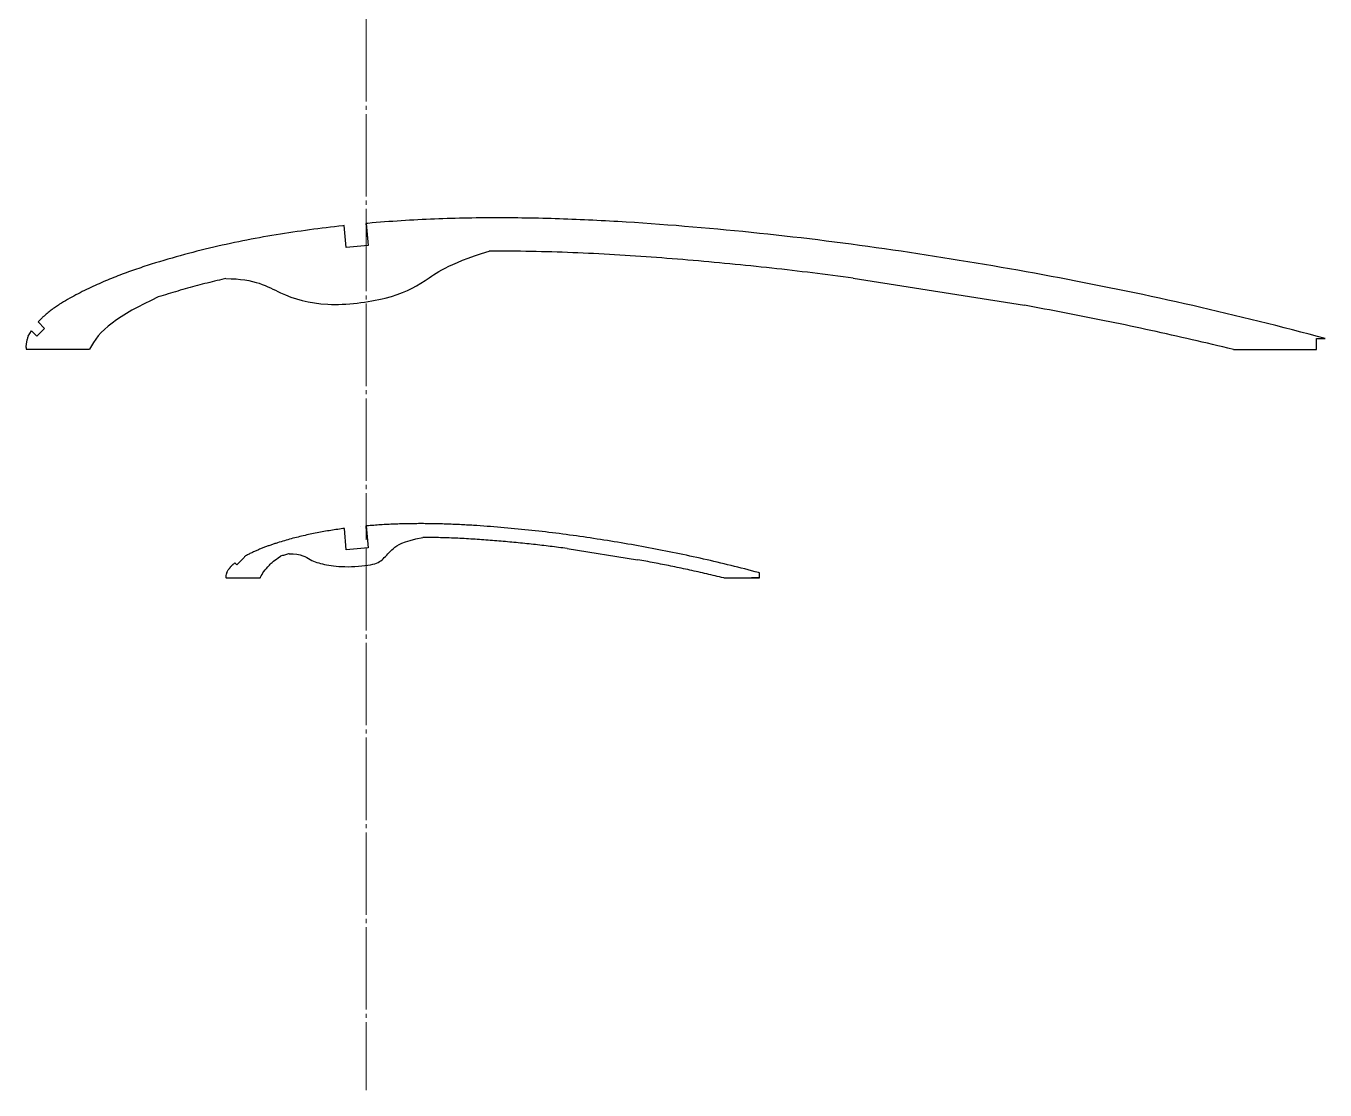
# Model space of a CAD drawing. Header units: millimetres. Extents: x -366 to 1349, y -600 to 751.
# Drawn here: x 989.2 to 1225.6, y -65.8 to 127.9 of the extents above; entities that cross this region are included whole.
import ezdxf

# ---------------------------------------------------------------- set-up
doc = ezdxf.new("R2010")
doc.units = ezdxf.units.MM
doc.linetypes.add('JIS_08_15', pattern=[17.25, 15, -0.75, 0.75, -0.75])
doc.layers.get('0').update_dxf_attribs({"lineweight": 30})
doc.layers.add('一点鎖線', color=40, linetype='JIS_08_15', lineweight=13)

msp = doc.modelspace()

# ---------------------------------------------------------------- linework, layer by layer
for p, q in [((1047.503, 87.582), (1047.156, 91.548)), ((1051.137, 91.935), (1051.137, 91.94)), ((1051.349, 89.519), (1051.137, 91.935)), ((1051.137, 91.935), (1051.486, 87.95)), ((1051.486, 87.95), (1047.503, 87.582)), ((1139.742, 81.991), (1170.894, 77.05)), ((992.626, 72.821), (991.433, 74.014)), ((989.655, 71.429), (990.239, 72.38)), ((990.239, 72.38), (991.212, 71.406)), ((991.212, 71.406), (992.626, 72.821)), ((1224.027, 69.01), (1224.027, 71.01)), ((1224.027, 71.01), (1225.59, 71.01)), ((989.278, 70.042), (989.24, 69.508)), ((989.395, 70.721), (989.278, 70.042)), ((989.298, 69.041), (1000.815, 69.041)), ((989.298, 69.041), (989.798, 69.041)), ((1047.501, 32.557), (1047.186, 36.454)), ((1050.141, 36.803), (1050.142, 36.798)), ((1051.137, 36.89), (1051.137, 36.892)), ((1051.224, 35.894), (1051.137, 36.89)), ((1051.137, 36.89), (1051.486, 32.905)), ((1027.585, 29.802), (1028.999, 31.216)), ((1028.999, 31.216), (1028.921, 31.294)), ((1051.486, 32.905), (1047.501, 32.557)), ((1087.675, 32.79), (1100.522, 30.752)), ((1025.784, 28.434), (1026.036, 28.889)), ((1027.22, 30.167), (1027.585, 29.802)), ((1025.628, 27.862), (1025.613, 27.642)), ((1025.677, 28.142), (1025.628, 27.862)), ((1025.639, 27.436), (1031.848, 27.436)), ((1025.639, 27.436), (1026.139, 27.436)), ((1122.708, 27.436), (1121.257, 27.436)), ((1122.708, 27.972), (1122.708, 28.36))]:
    msp.add_line(p, q)
for points in [[(1225.59, 71.01), (1224.231, 71.374), (1222.715, 71.778), (1221.198, 72.178), (1219.679, 72.574), (1218.167, 72.965), (1216.654, 73.35), (1215.14, 73.732), (1213.625, 74.11), (1212.109, 74.483), (1210.591, 74.853), (1209.073, 75.219), (1207.554, 75.581), (1206.045, 75.938), (1204.534, 76.291), (1203.023, 76.641), (1201.51, 76.987), (1199.998, 77.33), (1198.484, 77.669), (1196.969, 78.005), (1195.454, 78.337), (1193.938, 78.666), (1192.421, 78.991), (1190.903, 79.313), (1189.385, 79.631), (1187.866, 79.946), (1186.346, 80.257), (1184.826, 80.564), (1183.304, 80.868), (1181.793, 81.166), (1180.282, 81.46), (1178.77, 81.751), (1177.257, 82.039), (1175.743, 82.323), (1174.229, 82.604), (1172.714, 82.881), (1171.198, 83.155), (1169.682, 83.426), (1168.166, 83.694), (1166.649, 83.958), (1165.131, 84.219), (1163.612, 84.477), (1162.094, 84.732), (1160.574, 84.984), (1159.054, 85.233), (1157.542, 85.477), (1156.03, 85.719), (1154.517, 85.957), (1153.004, 86.193), (1151.49, 86.425), (1149.975, 86.654), (1148.461, 86.879), (1146.945, 87.101), (1145.429, 87.32), (1143.913, 87.535), (1142.396, 87.747), (1140.879, 87.955), (1139.361, 88.159), (1137.843, 88.36), (1136.324, 88.556), (1134.804, 88.749), (1133.292, 88.937), (1131.779, 89.121), (1130.266, 89.301), (1128.752, 89.478), (1127.238, 89.65), (1125.723, 89.819), (1124.208, 89.983), (1122.692, 90.144), (1121.177, 90.301), (1119.66, 90.455), (1118.143, 90.604), (1116.626, 90.75), (1115.109, 90.892), (1113.591, 91.03), (1112.073, 91.165), (1110.554, 91.295), (1109.041, 91.422), (1107.527, 91.545), (1106.013, 91.663), (1104.499, 91.778), (1102.985, 91.888), (1101.47, 91.994), (1099.955, 92.095), (1098.439, 92.192), (1097.681, 92.238), (1096.923, 92.283), (1096.165, 92.327), (1095.407, 92.37), (1094.649, 92.411), (1093.891, 92.451), (1093.132, 92.49), (1092.374, 92.527), (1091.616, 92.563), (1090.857, 92.598), (1090.098, 92.631), (1089.34, 92.663), (1088.581, 92.693), (1087.822, 92.722), (1087.063, 92.749), (1086.304, 92.775), (1085.547, 92.799), (1084.789, 92.822), (1084.031, 92.843), (1083.274, 92.862), (1082.516, 92.88), (1081.758, 92.896), (1081, 92.911), (1080.242, 92.924), (1079.484, 92.935), (1078.726, 92.945), (1077.968, 92.952), (1077.21, 92.958), (1076.452, 92.963), (1075.694, 92.965), (1074.936, 92.966), (1074.177, 92.965), (1073.419, 92.962), (1072.661, 92.957), (1071.903, 92.95), (1071.146, 92.941), (1070.388, 92.93), (1069.63, 92.918), (1068.872, 92.903), (1068.114, 92.886), (1067.356, 92.868), (1066.599, 92.847), (1065.841, 92.824), (1065.084, 92.799), (1064.326, 92.772), (1063.569, 92.743), (1062.812, 92.711), (1062.054, 92.678), (1061.295, 92.642), (1060.537, 92.604), (1059.778, 92.563), (1059.019, 92.521), (1058.261, 92.476), (1057.503, 92.429), (1056.745, 92.379), (1055.987, 92.328), (1055.229, 92.274), (1054.471, 92.217), (1053.714, 92.159), (1052.956, 92.097), (1052.199, 92.034), (1051.442, 91.968), (1051.137, 91.94)], [(1047.156, 91.548), (1046.891, 91.52), (1046.132, 91.436), (1045.374, 91.35), (1044.615, 91.262), (1043.857, 91.171), (1043.099, 91.077), (1042.342, 90.981), (1041.585, 90.882), (1040.828, 90.781), (1040.072, 90.677), (1039.316, 90.571), (1038.56, 90.461), (1037.804, 90.35), (1037.043, 90.234), (1036.281, 90.116), (1035.52, 89.995), (1034.76, 89.871), (1034, 89.745), (1033.24, 89.615), (1032.482, 89.482), (1031.723, 89.347), (1030.965, 89.208), (1030.208, 89.066), (1029.452, 88.92), (1028.696, 88.772), (1027.941, 88.62), (1027.186, 88.464), (1026.432, 88.305), (1025.679, 88.143), (1024.915, 87.974), (1024.151, 87.802), (1023.388, 87.625), (1022.626, 87.446), (1021.865, 87.262), (1021.104, 87.074), (1020.345, 86.883), (1019.587, 86.688), (1018.829, 86.489), (1018.072, 86.287), (1017.317, 86.08), (1016.562, 85.87), (1015.809, 85.656), (1015.056, 85.438), (1014.305, 85.216), (1013.554, 84.99), (1012.79, 84.756), (1012.028, 84.518), (1011.647, 84.397), (1011.266, 84.274), (1010.886, 84.151), (1010.507, 84.026), (1010.128, 83.9), (1009.75, 83.773), (1009.372, 83.644), (1008.994, 83.514), (1008.618, 83.382), (1008.242, 83.249), (1007.867, 83.114), (1007.492, 82.978), (1007.108, 82.836), (1006.725, 82.693), (1006.343, 82.547), (1005.961, 82.4), (1005.58, 82.251), (1005.2, 82.101), (1004.82, 81.948), (1004.441, 81.793), (1004.063, 81.636), (1003.685, 81.478), (1003.308, 81.317), (1002.931, 81.154), (1002.555, 80.989), (1002.179, 80.821), (1001.804, 80.652), (1001.429, 80.48), (1001.037, 80.297), (1000.645, 80.112), (1000.254, 79.924), (999.864, 79.734), (999.476, 79.541), (999.089, 79.345), (998.705, 79.146), (998.322, 78.945), (997.942, 78.741), (997.564, 78.534), (997.189, 78.324), (996.818, 78.111), (996.45, 77.895), (996.085, 77.677), (995.724, 77.455), (995.367, 77.23), (995.171, 77.105), (994.977, 76.978), (994.783, 76.849), (994.591, 76.719), (994.4, 76.587), (994.209, 76.453), (994.019, 76.316), (993.831, 76.176), (993.642, 76.033), (993.455, 75.887), (993.267, 75.738), (993.081, 75.584), (992.894, 75.427), (992.708, 75.265), (992.522, 75.098), (992.336, 74.927), (992.218, 74.816), (992.101, 74.703), (991.984, 74.588), (991.867, 74.472), (991.751, 74.353), (991.636, 74.233), (991.522, 74.111), (991.433, 74.014)], [(1139.742, 81.991), (1138.817, 82.115), (1137.892, 82.238), (1136.966, 82.36), (1136.041, 82.48), (1135.116, 82.598), (1134.19, 82.716), (1133.264, 82.831), (1132.339, 82.945), (1131.413, 83.058), (1130.486, 83.17), (1129.56, 83.28), (1128.633, 83.388), (1127.707, 83.495), (1126.78, 83.601), (1125.853, 83.705), (1124.925, 83.807), (1123.973, 83.911), (1123.022, 84.013), (1122.069, 84.114), (1121.117, 84.213), (1120.165, 84.311), (1119.212, 84.407), (1118.259, 84.502), (1117.306, 84.595), (1116.353, 84.686), (1115.4, 84.777), (1114.446, 84.865), (1113.493, 84.952), (1112.54, 85.038), (1111.586, 85.122), (1110.633, 85.204), (1109.679, 85.285), (1108.725, 85.365), (1107.772, 85.443), (1106.818, 85.519), (1105.865, 85.594), (1104.912, 85.667), (1103.958, 85.739), (1103.005, 85.809), (1102.052, 85.877), (1101.098, 85.943), (1100.145, 86.007), (1099.192, 86.069), (1098.239, 86.13), (1097.287, 86.188), (1096.334, 86.245), (1095.381, 86.3), (1094.429, 86.352), (1093.477, 86.402), (1092.524, 86.45), (1091.572, 86.496), (1090.621, 86.54), (1089.669, 86.581), (1088.717, 86.621), (1087.766, 86.657), (1086.815, 86.692), (1085.864, 86.724), (1084.913, 86.753), (1083.962, 86.78), (1083.012, 86.804), (1082.062, 86.826), (1081.112, 86.845), (1080.162, 86.862), (1079.212, 86.876), (1078.263, 86.887), (1077.314, 86.895), (1076.365, 86.901), (1075.416, 86.903), (1074.468, 86.903), (1073.52, 86.9)], [(1025.572, 81.908), (1025.348, 81.856), (1024.899, 81.753), (1024.451, 81.648), (1024.003, 81.542), (1023.556, 81.434), (1023.109, 81.325), (1022.663, 81.215), (1022.216, 81.103), (1021.77, 80.99), (1021.325, 80.876), (1020.88, 80.76), (1020.435, 80.643), (1019.991, 80.525), (1019.546, 80.405), (1019.098, 80.282), (1018.65, 80.159), (1018.202, 80.033), (1017.755, 79.907), (1017.308, 79.779), (1016.862, 79.649), (1016.417, 79.519), (1015.971, 79.387), (1015.527, 79.253), (1015.083, 79.119), (1014.64, 78.983), (1014.199, 78.845), (1013.758, 78.707), (1013.319, 78.567)], [(1208.963, 69.01), (1207.928, 69.259), (1206.996, 69.482), (1206.064, 69.704), (1205.132, 69.925), (1204.199, 70.144), (1203.266, 70.362), (1202.332, 70.579), (1201.398, 70.794), (1200.464, 71.008), (1199.53, 71.22), (1198.595, 71.432), (1197.66, 71.641), (1196.725, 71.85), (1195.789, 72.057), (1194.853, 72.263), (1193.917, 72.468), (1192.981, 72.671), (1192.044, 72.872), (1191.107, 73.073), (1190.17, 73.272), (1189.233, 73.47), (1188.295, 73.666), (1187.357, 73.861), (1186.419, 74.054), (1185.48, 74.246), (1184.571, 74.431), (1183.661, 74.614), (1182.751, 74.796), (1181.841, 74.977), (1180.93, 75.157), (1180.019, 75.335), (1179.108, 75.512), (1178.196, 75.688), (1177.285, 75.863), (1176.373, 76.036), (1175.46, 76.208), (1174.548, 76.379), (1173.635, 76.548), (1172.722, 76.717), (1171.808, 76.884), (1170.894, 77.05)], [(989.655, 71.429), (989.594, 71.288), (989.538, 71.146), (989.486, 71.004), (989.438, 70.863), (989.395, 70.721)], [(989.24, 69.508), (989.243, 69.445), (989.248, 69.383), (989.254, 69.32), (989.262, 69.258), (989.27, 69.196), (989.28, 69.133), (989.292, 69.071), (989.298, 69.041)], [(1208.963, 69.01), (1224.027, 69.01)], [(1047.198, 36.456), (1046.886, 36.414), (1046.574, 36.371), (1046.262, 36.327), (1045.951, 36.282), (1045.639, 36.236), (1045.325, 36.189), (1045.011, 36.14), (1044.697, 36.09), (1044.384, 36.039), (1044.07, 35.987), (1043.757, 35.933), (1043.444, 35.879), (1043.131, 35.823), (1042.819, 35.765), (1042.507, 35.707), (1042.195, 35.647), (1041.883, 35.586), (1041.572, 35.523), (1041.261, 35.459), (1040.95, 35.393), (1040.639, 35.326), (1040.324, 35.257), (1040.009, 35.186), (1039.694, 35.113), (1039.38, 35.039), (1039.066, 34.963), (1038.753, 34.886), (1038.439, 34.807), (1038.127, 34.726), (1037.814, 34.645), (1037.502, 34.561), (1037.191, 34.476), (1036.88, 34.389), (1036.569, 34.301), (1036.259, 34.211), (1035.949, 34.119), (1035.639, 34.026), (1035.324, 33.93), (1035.01, 33.831), (1034.853, 33.782), (1034.696, 33.731), (1034.539, 33.68), (1034.383, 33.629), (1034.226, 33.577), (1034.07, 33.524), (1033.914, 33.471), (1033.759, 33.417), (1033.603, 33.363), (1033.448, 33.308), (1033.294, 33.253), (1033.139, 33.196), (1032.981, 33.138), (1032.823, 33.079), (1032.665, 33.019), (1032.508, 32.958), (1032.351, 32.897), (1032.194, 32.835), (1032.037, 32.772), (1031.881, 32.708), (1031.725, 32.643), (1031.569, 32.578), (1031.414, 32.511), (1031.258, 32.444), (1031.103, 32.376), (1030.948, 32.307), (1030.794, 32.237), (1030.639, 32.166), (1030.477, 32.091), (1030.316, 32.015), (1030.154, 31.937), (1029.994, 31.859), (1029.834, 31.779), (1029.674, 31.698), (1029.516, 31.616), (1029.358, 31.533), (1029.201, 31.449), (1029.045, 31.364), (1028.921, 31.294)], [(1122.708, 28.36), (1122.516, 28.411), (1121.891, 28.578), (1121.265, 28.743), (1120.639, 28.906), (1120.016, 29.067), (1119.392, 29.226), (1118.767, 29.384), (1118.142, 29.539), (1117.517, 29.694), (1116.892, 29.846), (1116.266, 29.997), (1115.639, 30.146), (1115.017, 30.293), (1114.394, 30.439), (1113.77, 30.583), (1113.147, 30.726), (1112.523, 30.867), (1111.899, 31.007), (1111.274, 31.146), (1110.649, 31.283), (1110.024, 31.418), (1109.399, 31.553), (1108.773, 31.685), (1108.147, 31.816), (1107.52, 31.946), (1106.894, 32.074), (1106.266, 32.201), (1105.639, 32.326), (1105.016, 32.449), (1104.393, 32.571), (1103.769, 32.691), (1103.145, 32.809), (1102.521, 32.926), (1101.897, 33.042), (1101.272, 33.157), (1100.647, 33.27), (1100.022, 33.381), (1099.396, 33.492), (1098.771, 33.601), (1098.145, 33.708), (1097.519, 33.815), (1096.892, 33.92), (1096.266, 34.024), (1095.639, 34.126), (1095.016, 34.227), (1094.392, 34.327), (1093.768, 34.425), (1093.144, 34.522), (1092.52, 34.618), (1091.895, 34.712), (1091.271, 34.805), (1090.646, 34.897), (1090.021, 34.987), (1089.395, 35.076), (1088.77, 35.163), (1088.144, 35.249), (1087.518, 35.333), (1086.892, 35.416), (1086.266, 35.497), (1085.639, 35.576), (1085.016, 35.654), (1084.392, 35.73), (1083.768, 35.804), (1083.143, 35.877), (1082.519, 35.948), (1081.894, 36.017), (1081.27, 36.085), (1080.645, 36.152), (1080.019, 36.217), (1079.394, 36.28), (1078.769, 36.341), (1078.143, 36.401), (1077.517, 36.46), (1076.891, 36.517), (1076.265, 36.572), (1075.639, 36.626), (1075.015, 36.679), (1074.391, 36.729), (1073.767, 36.778), (1073.142, 36.825), (1072.518, 36.871), (1071.893, 36.915), (1071.268, 36.956), (1070.643, 36.996), (1070.331, 37.015), (1070.018, 37.034), (1069.705, 37.052), (1069.393, 37.07), (1069.08, 37.087), (1068.768, 37.103), (1068.455, 37.119), (1068.142, 37.134), (1067.829, 37.149), (1067.517, 37.163), (1067.204, 37.177), (1066.891, 37.19), (1066.578, 37.203), (1066.265, 37.215), (1065.952, 37.226), (1065.639, 37.236), (1065.327, 37.246), (1065.014, 37.256), (1064.702, 37.264), (1064.389, 37.272), (1064.077, 37.28), (1063.764, 37.287), (1063.452, 37.293), (1063.139, 37.298), (1062.827, 37.303), (1062.514, 37.306), (1062.201, 37.31), (1061.889, 37.312), (1061.576, 37.314), (1061.264, 37.315), (1060.951, 37.315), (1060.638, 37.315), (1060.326, 37.313), (1060.013, 37.311), (1059.701, 37.309), (1059.388, 37.305), (1059.076, 37.301), (1058.763, 37.295), (1058.451, 37.289), (1058.138, 37.282), (1057.826, 37.275), (1057.513, 37.266), (1057.201, 37.257), (1056.888, 37.246), (1056.576, 37.235), (1056.264, 37.223), (1055.951, 37.21), (1055.639, 37.196), (1055.326, 37.182), (1055.013, 37.166), (1054.7, 37.149), (1054.388, 37.132), (1054.075, 37.113), (1053.762, 37.094), (1053.45, 37.073), (1053.137, 37.052), (1052.824, 37.03), (1052.512, 37.007), (1052.2, 36.982), (1051.887, 36.957), (1051.575, 36.931), (1051.263, 36.904), (1051.137, 36.892)], [(1087.675, 32.79), (1087.294, 32.841), (1086.912, 32.892), (1086.531, 32.942), (1086.149, 32.991), (1085.768, 33.04), (1085.386, 33.088), (1085.004, 33.136), (1084.622, 33.183), (1084.24, 33.23), (1083.859, 33.276), (1083.477, 33.321), (1083.094, 33.366), (1082.712, 33.41), (1082.33, 33.453), (1081.948, 33.496), (1081.565, 33.539), (1081.173, 33.581), (1080.78, 33.624), (1080.388, 33.665), (1079.995, 33.706), (1079.602, 33.746), (1079.209, 33.786), (1078.816, 33.825), (1078.423, 33.863), (1078.03, 33.901), (1077.637, 33.938), (1077.244, 33.975), (1076.851, 34.011), (1076.458, 34.046), (1076.065, 34.081), (1075.671, 34.115), (1075.278, 34.148), (1074.885, 34.181), (1074.492, 34.213), (1074.099, 34.245), (1073.705, 34.275), (1073.312, 34.306), (1072.919, 34.335), (1072.526, 34.364), (1072.133, 34.392), (1071.74, 34.419), (1071.347, 34.446), (1070.954, 34.471), (1070.561, 34.496), (1070.168, 34.52), (1069.775, 34.544), (1069.382, 34.566), (1068.989, 34.588), (1068.597, 34.609), (1068.204, 34.628), (1067.812, 34.647), (1067.419, 34.665), (1067.027, 34.682), (1066.634, 34.699), (1066.242, 34.714), (1065.85, 34.728), (1065.457, 34.741), (1065.065, 34.753), (1064.673, 34.764), (1064.281, 34.774), (1063.89, 34.783), (1063.498, 34.791), (1063.106, 34.798), (1062.715, 34.804), (1062.323, 34.808), (1061.932, 34.812), (1061.54, 34.814), (1061.445, 34.814)], [(1037.095, 31.851), (1037.003, 31.824), (1036.819, 31.77), (1036.636, 31.716), (1036.453, 31.661), (1036.27, 31.605), (1036.087, 31.549), (1035.905, 31.492), (1035.723, 31.435), (1035.542, 31.377)], [(1116.22, 27.436), (1115.793, 27.539), (1115.409, 27.631), (1115.025, 27.723), (1114.64, 27.814), (1114.255, 27.904), (1113.871, 27.994), (1113.486, 28.083), (1113.101, 28.172), (1112.715, 28.26), (1112.33, 28.348), (1111.945, 28.435), (1111.559, 28.522), (1111.173, 28.608), (1110.787, 28.693), (1110.402, 28.778), (1110.016, 28.862), (1109.629, 28.946), (1109.243, 29.029), (1108.857, 29.112), (1108.47, 29.194), (1108.084, 29.276), (1107.697, 29.356), (1107.31, 29.437), (1106.923, 29.517), (1106.536, 29.596), (1106.161, 29.672), (1105.786, 29.748), (1105.411, 29.823), (1105.036, 29.897), (1104.66, 29.971), (1104.284, 30.045), (1103.909, 30.118), (1103.533, 30.19), (1103.157, 30.262), (1102.781, 30.334), (1102.405, 30.405), (1102.028, 30.475), (1101.652, 30.545), (1101.275, 30.615), (1100.898, 30.683), (1100.522, 30.752)], [(1025.784, 28.434), (1025.759, 28.376), (1025.735, 28.317), (1025.714, 28.259), (1025.694, 28.201), (1025.677, 28.142)], [(1027.22, 30.167), (1027.196, 30.148), (1027.119, 30.083), (1027.043, 30.016), (1026.966, 29.947), (1026.889, 29.876), (1026.841, 29.831), (1026.792, 29.784), (1026.744, 29.737), (1026.696, 29.689), (1026.648, 29.64), (1026.601, 29.59), (1026.554, 29.54), (1026.507, 29.489), (1026.461, 29.438), (1026.415, 29.386), (1026.37, 29.333), (1026.325, 29.28), (1026.282, 29.226), (1026.239, 29.172), (1026.197, 29.117), (1026.156, 29.062), (1026.116, 29.006), (1026.077, 28.95), (1026.039, 28.894), (1026.036, 28.889)], [(1025.613, 27.642), (1025.614, 27.616), (1025.616, 27.59), (1025.618, 27.564), (1025.622, 27.539), (1025.625, 27.513), (1025.629, 27.487), (1025.634, 27.462), (1025.639, 27.436)], [(1116.22, 27.436), (1122.708, 27.436)], [(1122.708, 27.436), (1122.708, 27.972)]]:
    msp.add_lwpolyline(points)
for points in [[(1025.572, 81.908), (1031.004, 81.908), (1035.19, 79.043), (1043.561, 76.568), (1055.52, 78.104), (1062.012, 81.262), (1065.685, 84.506), (1073.52, 86.9)], [(1013.319, 78.567), (1006.06, 75.21), (1002.367, 72.443), (1000.815, 69.041)], [(1037.095, 31.851), (1039.36, 31.851), (1040.98, 30.593), (1043.336, 29.886), (1046.899, 29.327), (1052.612, 29.739), (1054.202, 30.74), (1055.94, 32.858), (1057.706, 34.035), (1061.445, 34.814)]]:
    msp.add_open_spline(points, degree=3)
msp.add_open_spline([(1031.848, 27.436), (1031.872, 27.477), (1032.088, 27.854), (1032.451, 28.6), (1033.457, 29.721), (1034.405, 30.659), (1035.542, 31.377)], degree=3, knots=[4.8765304, 4.8765304, 4.8765304, 4.8765304, 5, 6, 7, 8, 8, 8, 8])
at = {"layer": '一点鎖線'}
for p, q in [((1051.137, 146.365), (1051.137, 36.89)), ((1051.137, 35.886), (1051.137, 34.382)), ((1051.137, 32.875), (1051.137, -65.754))]:
    msp.add_line(p, q, dxfattribs=at)

doc.saveas('drawing.dxf')
